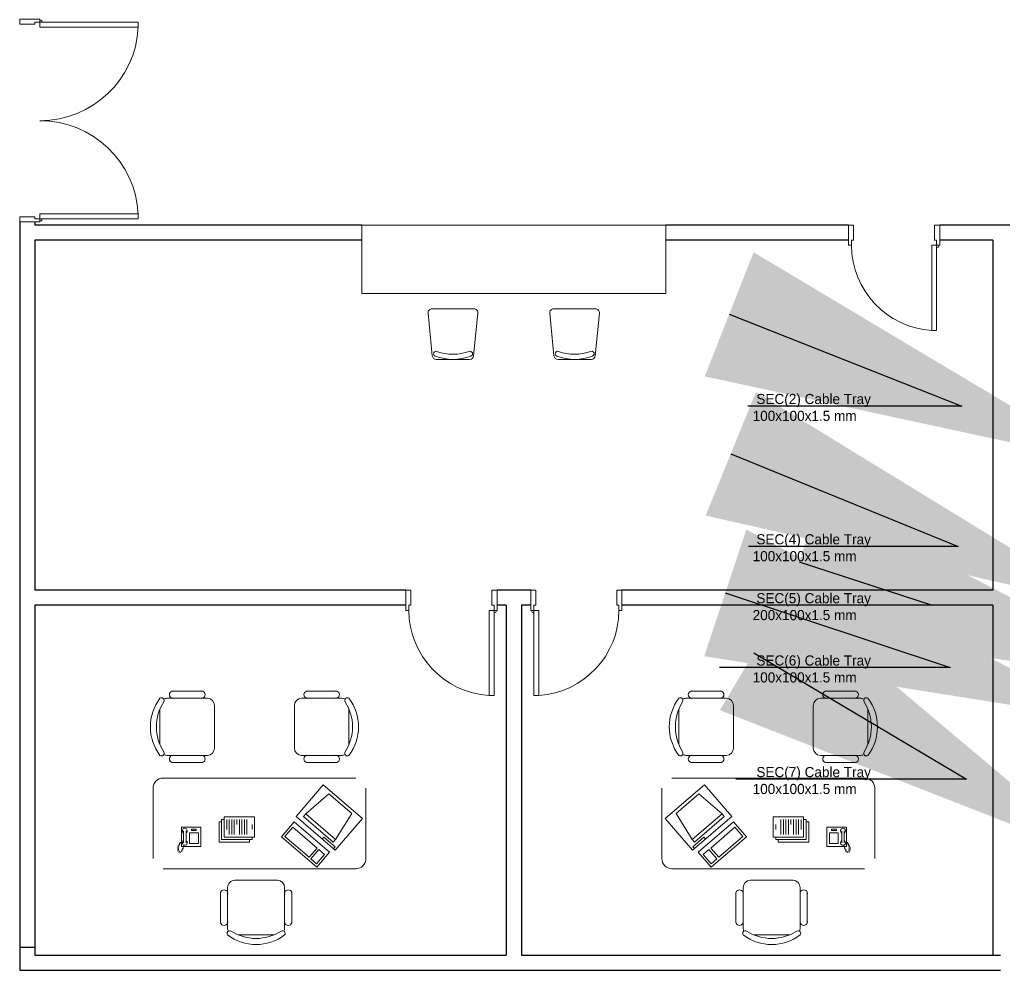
# Model space of a CAD drawing. Extents: x -64 to 135, y 290 to 405.
# Drawn here: x 46.12 to 55.84, y 348.52 to 357.9 of the extents above; entities that cross this region are included whole.
import ezdxf
from ezdxf import colors
from ezdxf.entities.mleader import LeaderData, LeaderLine
from ezdxf.math import Vec2, Vec3

# ---------------------------------------------------------------- set-up
doc = ezdxf.new("R2010")
doc.units = 0
doc.header["$LTSCALE"] = 0.15
doc.layers.get('0').update_dxf_attribs({"color": 252})
doc.layers.add('0 ARCH', color=252, linetype='Continuous')
doc.layers.add('0 CABLE ROUTING', color=252, linetype='Continuous')
for name, color, linetype, lineweight in [('DOOR', 252, 'Continuous', 20), ('FUR', 252, 'Continuous', 9), ('sofa', 252, 'Continuous', 9), ('wall', 252, 'Continuous', 30)]:
    doc.layers.add(name, color=color, linetype=linetype, lineweight=lineweight)
doc.styles.get("Standard").update_dxf_attribs({"font": 'txt', "height": 0.2})

# ---------------------------------------------------------------- blocks, each defined once
blk = doc.blocks.new('RECTANG')
for p, q in [((1, 1), (0, 1)), ((0, 1), (0, 0)), ((1, 0), (1, 1)), ((0, 0), (1, 0))]:
    blk.add_line(p, q)
blk = doc.blocks.new('IBMAT', base_point=(61, 306))
for p, q in [((75, 307), (75, 306)), ((81, 307), (75, 307)), ((81, 306), (81, 307))]:
    blk.add_line(p, q)
at = {"xscale": 21, "yscale": 17, "zscale": 21}
blk.add_blockref('RECTANG', (61, 306), dxfattribs=at)
blk = doc.blocks.new('KEYBOARD', base_point=(60, 294))
for p, xscale, yscale, zscale in [((60, 294), 19, 8, 19), ((61, 295), 13, 5, 13), ((75, 295), 3, 5, 3)]:
    blk.add_blockref('RECTANG', p, dxfattribs=dict(xscale=xscale, yscale=yscale, zscale=zscale))
blk = doc.blocks.new('FNCOMP')
for p, q in [((-6.64, 16.23), (-8.5, 3.5)), ((6.08, 16.23), (-6.64, 16.23)), ((8, 3.5), (6.08, 16.23)), ((-8.5, 3.5), (-8.5, 2.04)), ((8, 3.5), (-8.5, 3.5)), ((-8.5, 2.04), (8, 2.04)), ((8, 2.04), (8, 3.5))]:
    blk.add_line(p, q)
at = {"xscale": 1.033846153846154, "yscale": 1.033846153846154, "zscale": 1.033846153846154}
for name, p in [('IBMAT', (-10.86, 0)), ('KEYBOARD', (-10.05, -10.5))]:
    blk.add_blockref(name, p, dxfattribs=at)
blk = doc.blocks.new('CHAIR7')
for p, q in [((5.12, 15.04), (17.88, 15.04)), ((0, 9), (0, -9)), ((20, 12), (3, 12)), ((23, -7.44), (23, 7.44)), ((3, -12), (20, -12)), ((5.12, -15), (17.88, -15))]:
    blk.add_line(p, q)
for centre, radius, start, end in [((5.56, 13.54), 1.56, 73.7398, 286.2602), ((17.44, 13.54), 1.56, 253.7398, 106.2602), ((3, 9), 3, 90, 180), ((20, 9), 3, 62.4156, 90), ((22.34, 11.12), 1.1, 53.3099, 212.0274), ((4.82, 0), 19.64, 327.5758, 32.4242), ((7, 0), 20, 323.1301, 36.8699), ((3, -9), 3, 180, 270), ((5.56, -13.5), 1.56, 73.7398, 286.2602), ((17.44, -13.5), 1.56, 253.7398, 106.2602), ((20, -9), 3, 270, 297.5844), ((22.34, -11.12), 1.1, 147.9726, 306.6901)]:
    blk.add_arc(centre, radius, start, end)
blk = doc.blocks.new('FNPHONE')
for p, q in [((-7.29, 6.54), (-7.29, 1.54)), ((-6.29, 6.54), (-6.29, 1.54)), ((-3.87, 4.85), (-3.87, 4.85)), ((-2.94, 4.85), (-2.94, 4.85)), ((-2, 4.85), (-2, 4.85)), ((-9.1, 0.22), (-9.7, 0.02)), ((-8.9, 0.62), (-9.5, 0.42)), ((-8.7, 1.02), (-9.3, 0.82)), ((-8.5, 1.42), (-9.1, 1.22)), ((-8.3, 1.82), (-8.9, 1.62)), ((-7.14, 0.56), (-7.5, -0.58)), ((-3.87, 3.91), (-3.87, 3.91)), ((-3.87, 2.97), (-3.87, 2.97)), ((-3.87, 2.03), (-3.87, 2.03)), ((-2.94, 3.91), (-2.94, 3.91)), ((-2.94, 2.97), (-2.94, 2.97)), ((-2.94, 2.03), (-2.94, 2.03)), ((-2, 3.91), (-2, 3.91)), ((-2, 2.97), (-2, 2.97)), ((-2, 2.03), (-2, 2.03)), ((-9.3, -0.18), (-9.9, -0.38)), ((-9.3, -0.58), (-9.9, -0.78)), ((-9.3, -0.98), (-9.9, -1.18)), ((-9.3, -1.38), (-9.9, -1.58)), ((-9.1, -1.78), (-9.7, -1.98)), ((-8.9, -2.18), (-9.5, -2.38)), ((-8.43, -2.46), (-9.03, -2.66)), ((-7.9, -1.98), (-8.5, -2.18)), ((-7.7, -1.58), (-8.3, -1.78)), ((-7.5, -1.18), (-8.1, -1.38)), ((-7.3, -0.78), (-7.9, -0.98))]:
    blk.add_line(p, q)
for centre, start, end in [((-6.79, 6.54), 298.4915, 241.5085), ((-6.79, 1.54), 118.4915, 61.5085)]:
    blk.add_arc(centre, 1.05, start, end)
for p, xscale, yscale, zscale in [((-8.21, 0), 8.20528234483245, 8.104073169521023, 8.20528234483245), ((-4.81, 1.25), 3.75, 4.375, 3.75), ((-4.03, 6.72), 2.03125, 0.46875, 2.03125)]:
    blk.add_blockref('RECTANG', p, dxfattribs=dict(xscale=xscale, yscale=yscale, zscale=zscale))
blk = doc.blocks.new('D90')
at = {"layer": 'DOOR'}
for points in [[(0.03, 0.2), (0.03, 1.04), (0.0783, 1.04), (0.0783, 0.2)], [(0.03, 0.2), (0, 0.2), (0, 0), (0.05, 0), (0.05, 0.15), (0.03, 0.15)], [(0.87, 0.2), (0.9, 0.2), (0.9, 0), (0.85, 0), (0.85, 0.15), (0.87, 0.15)]]:
    blk.add_lwpolyline(points, close=True, dxfattribs=at)
blk.add_circle((0.02, 0.21), 0.01, dxfattribs=at)
blk.add_arc((0.0251, 0.1967), 0.8449, 0.22177, 86.38894, dxfattribs=at)
blk = doc.blocks.new('Ch01')
at = {"layer": 'FUR'}
for p, q in [((-0.4994, -0.2046), (-0.4994, 0.207)), ((-0.4554, 0.2468), (-0.0354, 0.2048)), ((0.0006, 0.165), (0.0006, -0.1626)), ((-0.4554, -0.2444), (-0.0354, -0.2024))]:
    blk.add_line(p, q, dxfattribs=at)
for centre, radius, start, end in [((-0.4594, 0.207), 0.04, 84.28941, 180), ((-0.0394, 0.165), 0.04, 0, 84.28941), ((-0.0551, 0.1676), 0.025, 20.52762, 200.52762), ((-0.4994, 0.0012), 0.4494, 339.19348, 20.52762), ((-0.4994, 0.0012), 0.4994, 339.19348, 20.52762), ((-0.0559, -0.1673), 0.025, 159.19348, 339.19348), ((-0.0394, -0.1626), 0.04, 275.71059, 0), ((-0.4594, -0.2046), 0.04, 180, 275.71059)]:
    blk.add_arc(centre, radius, start, end, dxfattribs=at)
blk = doc.blocks.new('ARCH')
at = {"layer": 'DOOR'}
for p, q in [((46.125, 355.9552), (46.125, 355.9052)), ((55.17, 355.725), (55.15, 355.725))]:
    blk.add_line(p, q, dxfattribs=at)
for points in [[(46.325, 357.8752), (46.325, 357.9052), (46.125, 357.9052), (46.125, 357.8552), (46.275, 357.8552), (46.275, 357.8752)], [(46.325, 357.8752), (47.295, 357.8752), (47.295, 357.8252), (46.325, 357.8252)], [(46.325, 355.9352), (47.295, 355.9352), (47.295, 355.9852), (46.325, 355.9852)], [(54.33, 355.675), (54.3, 355.675), (54.3, 355.875), (54.35, 355.875), (54.35, 355.725), (54.33, 355.725)], [(55.17, 355.675), (55.17, 354.835), (55.1217, 354.835), (55.1217, 355.675)]]:
    blk.add_lwpolyline(points, close=True, dxfattribs=at)
for points in [[(46.125, 355.9552), (46.275, 355.9552), (46.275, 355.9352), (46.325, 355.9352), (46.325, 355.9052), (46.125, 355.9052)], [(55.17, 355.725), (55.17, 355.675), (55.2, 355.675), (55.2, 355.875), (55.15, 355.875), (55.15, 355.725)]]:
    blk.add_lwpolyline(points, dxfattribs=at)
for centre in [(46.335, 357.8852), (46.335, 355.9252), (55.18, 355.665)]:
    blk.add_circle(centre, 0.01, dxfattribs=at)
for centre, radius, start, end in [((46.325, 357.8752), 0.9713, 270, 357.04922), ((46.325, 355.9326), 0.9713, 2.95078, 90), ((55.1749, 355.6783), 0.8449, 180.22177, 266.38894)]:
    blk.add_arc(centre, radius, start, end, dxfattribs=at)
at = {"layer": 'sofa'}
for p, q in [((49.5, 355.875), (52.5, 355.875)), ((49.5, 355.2), (49.5, 355.875)), ((52.5, 355.875), (52.5, 355.2)), ((49.5, 355.2), (52.5, 355.2)), ((49.4406, 350.4214), (47.5406, 350.4214)), ((52.5594, 350.4214), (54.4594, 350.4214)), ((47.4406, 350.3214), (47.4406, 349.627)), ((54.5594, 350.3214), (54.5594, 349.627))]:
    blk.add_line(p, q, dxfattribs=at)
for points in [[(47.5406, 349.527), (49.4406, 349.527, 0.414214), (49.5406, 349.627), (49.5406, 350.3214)], [(54.4594, 349.527), (52.5594, 349.527, -0.414214), (52.4594, 349.627), (52.4594, 350.3214)]]:
    blk.add_lwpolyline(points, format="xyb", dxfattribs=at)
for points in [[(48.4421, 350.0386), (48.1421, 350.0386), (48.1421, 349.8386), (48.4421, 349.8386), (48.4421, 350.0386)], [(53.5579, 350.0386), (53.8579, 350.0386), (53.8579, 349.8386), (53.5579, 349.8386), (53.5579, 350.0386)], [(48.1171, 349.9886), (48.0921, 349.9886), (48.0921, 349.7886), (48.3921, 349.7886), (48.3921, 349.8136)], [(48.1421, 350.0136), (48.1171, 350.0136), (48.1171, 349.8136), (48.4171, 349.8136), (48.4171, 349.8386)], [(48.1671, 350.0136), (48.1671, 349.9136)], [(48.1921, 350.0136), (48.1921, 349.8636)], [(48.2171, 350.0136), (48.2171, 349.8636)], [(48.2421, 350.0136), (48.2421, 349.8636)], [(48.2671, 350.0136), (48.2671, 349.9636)], [(48.2921, 350.0136), (48.2921, 349.8636)], [(48.3171, 350.0136), (48.3171, 349.8636)], [(48.3421, 350.0136), (48.3421, 349.8636)], [(48.3671, 350.0136), (48.3671, 349.8636)], [(48.4171, 349.9636), (48.4171, 349.9136)], [(53.8579, 350.0136), (53.8829, 350.0136), (53.8829, 349.8136), (53.5829, 349.8136), (53.5829, 349.8386)], [(53.5829, 349.9636), (53.5829, 349.9136)], [(53.8829, 349.9886), (53.9079, 349.9886), (53.9079, 349.7886), (53.6079, 349.7886), (53.6079, 349.8136)], [(53.6329, 350.0136), (53.6329, 349.8636)], [(53.6579, 350.0136), (53.6579, 349.8636)], [(53.6829, 350.0136), (53.6829, 349.8636)], [(53.7079, 350.0136), (53.7079, 349.8636)], [(53.7329, 350.0136), (53.7329, 349.9636)], [(53.7579, 350.0136), (53.7579, 349.8636)], [(53.7829, 350.0136), (53.7829, 349.8636)], [(53.8079, 350.0136), (53.8079, 349.8636)], [(53.8329, 350.0136), (53.8329, 349.9136)]]:
    blk.add_lwpolyline(points, dxfattribs=at)
for centre, start, end in [((47.5406, 350.3214), 90, 180), ((54.4594, 350.3214), 0, 90)]:
    blk.add_arc(centre, 0.1, start, end, dxfattribs=at)
at = {"layer": 'wall'}
for p, q in [((46.125, 355.9052), (46.125, 355.2)), ((46.275, 355.9052), (46.275, 355.875)), ((49.5, 355.875), (46.275, 355.875)), ((54.3, 355.875), (52.5, 355.875)), ((55.8, 355.875), (55.2, 355.875)), ((59.1, 355.875), (55.8, 355.875)), ((49.5, 355.725), (46.275, 355.725)), ((46.275, 355.725), (46.275, 352.275)), ((54.3, 355.725), (52.5, 355.725)), ((55.725, 355.725), (55.2, 355.725)), ((55.725, 355.725), (55.725, 352.275)), ((46.125, 355.275), (46.125, 348.525)), ((49.9337, 352.275), (46.275, 352.275)), ((51.1663, 352.275), (50.8337, 352.275)), ((55.725, 352.275), (52.0663, 352.275)), ((46.275, 352.125), (46.275, 348.675)), ((49.9337, 352.125), (46.275, 352.125)), ((50.925, 352.125), (50.8337, 352.125)), ((50.925, 352.125), (50.925, 348.675)), ((51.075, 352.125), (51.075, 348.675)), ((51.1663, 352.125), (51.075, 352.125)), ((55.725, 352.125), (52.0663, 352.125)), ((55.725, 352.125), (55.725, 348.675)), ((46.275, 348.75), (46.125, 348.75)), ((46.275, 348.675), (50.925, 348.675)), ((51.075, 348.675), (55.8, 348.675)), ((46.125, 348.525), (55.8, 348.525))]:
    blk.add_line(p, q, dxfattribs=at)
at = {"layer": 'DOOR', "rotation": 180}
blk.add_blockref('D90', (50.8337, 352.275), dxfattribs=at)
at = {"layer": 'DOOR', "xscale": -1, "rotation": 180}
blk.add_blockref('D90', (51.1663, 352.275), dxfattribs=at)
at = {"layer": 'sofa', "yscale": 0.0234375, "zscale": 0.0234375}
for name, p, xscale in [('CHAIR7', (48.0471, 350.9262), -0.0234375), ('CHAIR7', (48.8342, 350.9262), 0.0234375), ('CHAIR7', (53.1658, 350.9262), -0.0234375), ('CHAIR7', (53.9529, 350.9262), 0.0234375), ('FNPHONE', (47.913, 349.7473), 0.0234375), ('FNPHONE', (54.087, 349.7473), -0.0234375)]:
    blk.add_blockref(name, p, dxfattribs=dict(at, xscale=xscale))
at = {"layer": 'sofa'}
for name, p, xscale, yscale, zscale, rotation in [('FNCOMP', (49.0451, 349.8751), 0.02343749999997079, 0.02343749999997079, 0.02343749999997079, 319.3987053547845), ('FNCOMP', (52.9549, 349.8751), -0.02343749999997079, 0.0234375, 0.0234375, 40.60129464521547), ('CHAIR7', (48.4572, 349.4124), 0.0234375, 0.0234375, 0.0234375, 270), ('CHAIR7', (53.5428, 349.4124), -0.0234375, 0.0234375, 0.0234375, 90)]:
    blk.add_blockref(name, p, dxfattribs=dict(at, xscale=xscale, yscale=yscale, zscale=zscale, rotation=rotation))
at = {"layer": 'wall', "xscale": -1, "rotation": 90}
for p in [(50.4001, 354.55), (51.6001, 354.55)]:
    blk.add_blockref('Ch01', p, dxfattribs=at)

msp = doc.modelspace()

# ---------------------------------------------------------------- block references
at = {"layer": '0 ARCH', "color": 3}
msp.add_blockref('ARCH', (0, 0), dxfattribs=at)

# ---------------------------------------------------------------- leaders
at = {"layer": '0 CABLE ROUTING', "color": 3}
ml = msp.add_multileader_mtext('Standard', dxfattribs=at)
ml.set_content(' SEC(2) Cable Tray 100x100x1.5 mm', color=2)
ml.set_leader_properties()
ml.build(insert=Vec2(0, 0))
ml.multileader.update_dxf_attribs({"text_left_attachment_type": 6, "text_right_attachment_type": 6, "dogleg_length": 0.394})
ctx = ml.context
ctx.base_point, ctx.char_height, ctx.landing_gap_size = Vec3(53.3349, 354.0896), 0.1, 0.02
ctx.left_attachment, ctx.right_attachment = 6, 6
notes = []
notes.append((ctx, [(0, (1, 1, 0), (55.4189, 354.0896), (-1, 0), 0.394, [(0, [(56.845, 353.5274)], 0, [])])]))
ctx.mtext.insert, ctx.mtext.width, ctx.mtext.flow_direction = Vec3(53.3549, 354.2096), 1.680692, 5
ml = msp.add_multileader_mtext('Standard', dxfattribs=at)
ml.set_content(' SEC(4) Cable Tray 100x100x1.5 mm', color=2)
ml.set_leader_properties()
ml.build(insert=Vec2(0, 0))
ml.multileader.update_dxf_attribs({"text_left_attachment_type": 6, "text_right_attachment_type": 6, "dogleg_length": 0.3569})
ctx = ml.context
ctx.base_point, ctx.char_height, ctx.landing_gap_size = Vec3(53.3349, 352.7058), 0.1, 0.02
ctx.left_attachment, ctx.right_attachment = 6, 6
notes.append((ctx, [(0, (1, 1, 0), (55.3818, 352.7058), (-1, 0), 0.3569, [(0, [(56.844, 352.1102)], 0, [])])]))
ctx.mtext.insert, ctx.mtext.width, ctx.mtext.flow_direction = Vec3(53.3549, 352.8258), 1.673761, 5
ml = msp.add_multileader_mtext('Standard', dxfattribs=at)
ml.set_content(' SEC(5) Cable Tray 200x100x1.5 mm', color=2)
ml.set_leader_properties()
ml.build(insert=Vec2(0, 0))
ml.multileader.update_dxf_attribs({"text_left_attachment_type": 6, "text_right_attachment_type": 6, "dogleg_length": 0.1})
ctx = ml.context
ctx.base_point, ctx.char_height, ctx.landing_gap_size = Vec3(53.3349, 352.125), 0.1, 0.02
ctx.left_attachment, ctx.right_attachment = 6, 6
notes.append((ctx, [(0, (1, 1, 0), (55.1249, 352.125), (-1, 0), 0.1, [(0, [(57.618, 351.3117)], 0, [])])]))
ctx.mtext.insert, ctx.mtext.width, ctx.mtext.flow_direction = Vec3(53.3549, 352.245), 1.72457, 5
ml = msp.add_multileader_mtext('Standard', dxfattribs=at)
ml.set_content(' SEC(6) Cable Tray 100x100x1.5 mm', color=2)
ml.set_leader_properties()
ml.build(insert=Vec2(0, 0))
ml.multileader.update_dxf_attribs({"text_left_attachment_type": 6, "text_right_attachment_type": 6, "dogleg_length": 0.2783})
ctx = ml.context
ctx.base_point, ctx.char_height, ctx.landing_gap_size = Vec3(53.3349, 351.5105), 0.1, 0.02
ctx.left_attachment, ctx.right_attachment = 6, 6
notes.append((ctx, [(0, (1, 1, 0), (55.3032, 351.5105), (-1, 0), 0.2783, [(0, [(56.8814, 350.9865)], 0, [])])]))
ctx.mtext.insert, ctx.mtext.width, ctx.mtext.flow_direction = Vec3(53.3549, 351.6305), 1.957159, 5
ml = msp.add_multileader_mtext('Standard', dxfattribs=at)
ml.set_content(' SEC(7) Cable Tray 100x100x1.5 mm', color=2)
ml.set_leader_properties()
ml.build(insert=Vec2(0, 0))
ml.multileader.update_dxf_attribs({"text_left_attachment_type": 6, "text_right_attachment_type": 6, "dogleg_length": 0.4398})
ctx = ml.context
ctx.base_point, ctx.char_height, ctx.landing_gap_size = Vec3(53.3349, 350.41), 0.1, 0.02
ctx.left_attachment, ctx.right_attachment = 6, 6
notes.append((ctx, [(0, (1, 1, 0), (55.4647, 350.41), (-1, 0), 0.4398, [(0, [(56.8066, 349.6128)], 0, [])])]))
ctx.mtext.insert, ctx.mtext.width, ctx.mtext.flow_direction = Vec3(53.3549, 350.53), 1.798844, 5
at = {"layer": '0 CABLE ROUTING', "color": 2}
ml = msp.add_multileader_mtext('Standard', dxfattribs=at)
ml.set_content(' SEC(8) Cable Tray 100x100x1.5 mm', color=2)
ml.set_leader_properties()
ml.build(insert=Vec2(0, 0))
ml.multileader.update_dxf_attribs({"text_left_attachment_type": 6, "text_right_attachment_type": 6, "dogleg_length": 0.1})
ctx = ml.context
ctx.base_point, ctx.char_height, ctx.landing_gap_size = Vec3(56.01, 348.525), 0.1, 0.02
ctx.left_attachment, ctx.right_attachment, ctx.text_align_type = 6, 6, 2
notes.append((ctx, [(0, (1, 1, 0), (57.8, 348.525), (-1, 0), 0.1, [(0, [(58.4625, 349.2912)], 0, [])])]))
ctx.mtext.insert, ctx.mtext.width, ctx.mtext.alignment, ctx.mtext.flow_direction = Vec3(57.68, 348.645), 1.736826, 3, 5
for ctx, leaders in notes:
    for number, flags, end, landing, length, lines in leaders:
        leader = LeaderData()
        leader.index, (leader.has_last_leader_line, leader.has_dogleg_vector, leader.attachment_direction) = number, flags
        leader.last_leader_point, leader.dogleg_vector, leader.dogleg_length = Vec3(end), Vec3(landing), length
        for number, points, colour, breaks in lines:
            line = LeaderLine()
            line.index, line.vertices, line.color, line.breaks = number, Vec3.list(points), colors.encode_raw_color(colour), breaks
            leader.lines.append(line)
        ctx.leaders.append(leader)

doc.saveas('drawing.dxf')
